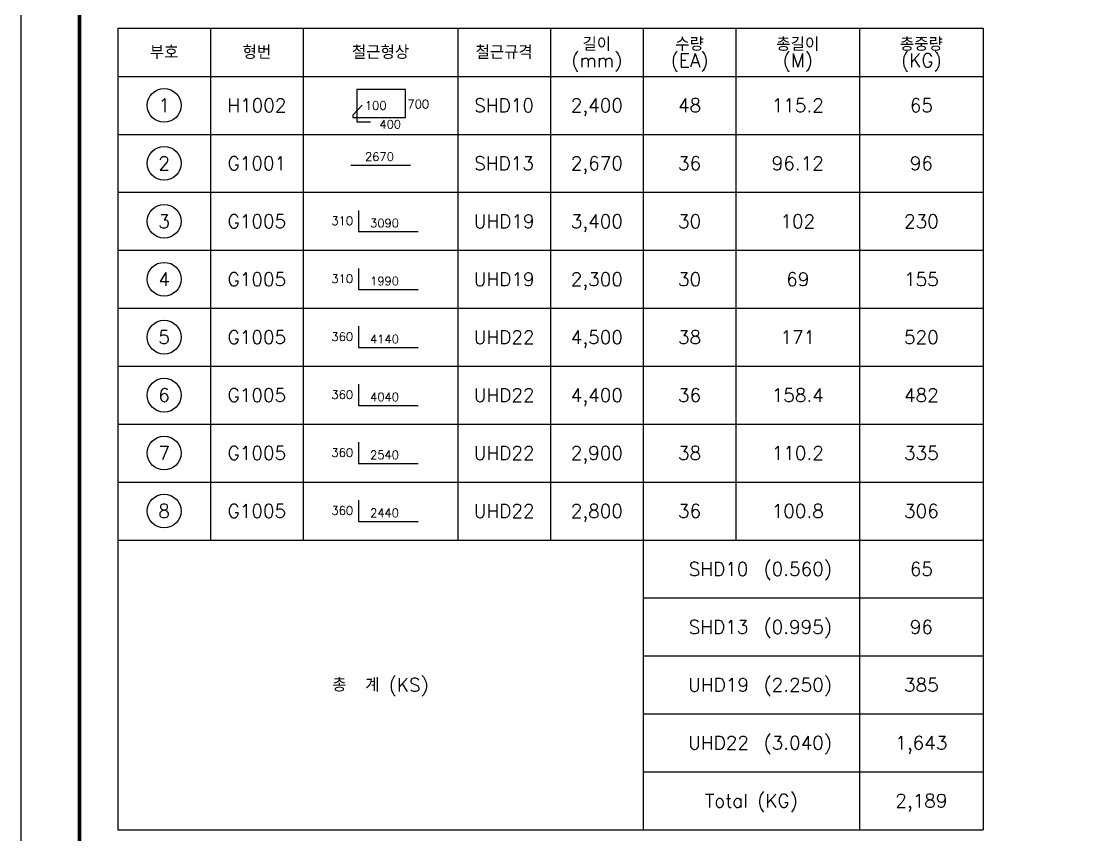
# Model space of a CAD drawing. Header units: millimetres. Extents: x 321717 to 696608, y -514806 to -16026.
# Drawn here: x 521864 to 532824, y -422486 to -414061 of the extents above; entities that cross this region are included whole.
import ezdxf
from ezdxf.enums import TextEntityAlignment as Align

# ---------------------------------------------------------------- set-up
doc = ezdxf.new("R2010")
doc.units = ezdxf.units.MM
doc.header["$LTSCALE"] = 65
doc.layers.add('FORM-L', color=7, linetype='Continuous')
doc.layers.add('XDIM', color=7, linetype='Continuous')
doc.layers.add('TEXT', color=3, linetype='Continuous', lineweight=9)
doc.styles.add('XRebar', font='Romans.shx', dxfattribs={"bigfont": 'whgtxt.shx'})
doc.styles.add('XRebar2', font='Romans.shx')

# ---------------------------------------------------------------- blocks, each defined once
blk = doc.blocks.new('zsdfhetshts')
blk.add_lwpolyline([(0, 0), (15120, 0), (15120, 21384), (0, 21384)], close=True)
at = {"layer": 'FORM-L', "const_width": 32.6}
blk.add_lwpolyline([(504, 504), (14616, 504), (14616, 19296), (504, 19296)], close=True, dxfattribs=at)
blk = doc.blocks.new('dhs_sheet2e')
at = {"color": 7}
blk.add_lwpolyline([(84000, 0), (84000, 59329.4), (0, 59329.4), (0, 0)], close=True, dxfattribs=at)
blk = doc.blocks.new('zdfgarse')
at = {"color": 255, "xscale": 0.25, "yscale": 0.25, "zscale": 0.25}
blk.add_blockref('dhs_sheet2e', (0, 0), dxfattribs=at)
blk = doc.blocks.new('DHS_H1002')
at = {"layer": 'XDIM', "color": 1, "linetype": 'Continuous', "ltscale": 8.89787e-312}
blk.add_lwpolyline([(-477, 3), (-720, -249), (-720, -312), (645, -312), (645, 414), (-609, 414), (-609, -426), (-258, -426)], dxfattribs=at)
at = {"layer": 'XDIM', "color": 3, "linetype": 'Continuous', "ltscale": 8.89787e-312, "style": 'XRebar2'}
blk.add_attdef('A', text='', height=219, dxfattribs=at).set_placement((-405, -177), align=Align.BOTTOM_LEFT)
for tag, height, p in [('D', 0.1, (0, 0)), ('E', 0.1, (0, 0)), ('F', 0.1, (0, 0)), ('C', 219, (696, 33))]:
    blk.add_attdef(tag, text='', height=height, dxfattribs=at).set_placement(p, align=Align.MIDDLE_LEFT)
blk.add_attdef('B', text='', height=219, dxfattribs=at).set_placement((-30, -381), align=Align.TOP_LEFT)
blk = doc.blocks.new('DHS_G1001')
at = {"layer": 'XDIM', "color": 1, "linetype": 'Continuous', "ltscale": 2.29892e-317}
blk.add_lwpolyline([(-768, -45), (780, -45)], dxfattribs=at)
at = {"layer": 'XDIM', "color": 3, "linetype": 'Continuous', "ltscale": 2.29892e-317, "style": 'XRebar2'}
blk.add_attdef('A', text='', height=219, dxfattribs=at).set_placement((-27, -3), align=Align.BOTTOM_CENTER)
blk = doc.blocks.new('DHS_G1005')
at = {"layer": 'XDIM', "color": 1, "linetype": 'Continuous', "ltscale": 2.29892e-317}
blk.add_lwpolyline([(-573, 282), (-573, -267), (975, -267)], dxfattribs=at)
at = {"layer": 'XDIM', "color": 3, "linetype": 'Continuous', "ltscale": 2.29892e-317, "style": 'XRebar2'}
blk.add_attdef('A', text='', height=219, dxfattribs=at).set_placement((-708, -162), align=Align.BOTTOM_RIGHT)
blk.add_attdef('B', text='', height=219, dxfattribs=at).set_placement((105, -222), align=Align.BOTTOM_CENTER)

msp = doc.modelspace()

# ---------------------------------------------------------------- linework, layer by layer
at = {"layer": 'XDIM', "color": 30, "linetype": 'Continuous', "ltscale": 7.5556e-312}
for p, q in [((522863.8, -414133.4), (531823.8, -414133.4)), ((522863.8, -414133.4), (522863.8, -422433.4)), ((523823.8, -414133.4), (523823.8, -419433.4)), ((524783.8, -414133.4), (524783.8, -419433.4)), ((526383.8, -414133.4), (526383.8, -419433.4)), ((527343.8, -414133.4), (527343.8, -419433.4)), ((528303.8, -414133.4), (528303.8, -422433.4)), ((529263.8, -414133.4), (529263.8, -419433.4)), ((530543.8, -414133.4), (530543.8, -422433.4)), ((531823.8, -414133.4), (531823.8, -422433.4)), ((522863.8, -414633.4), (531823.8, -414633.4)), ((522863.8, -415233.4), (531823.8, -415233.4)), ((522863.8, -415833.4), (531823.8, -415833.4)), ((522863.8, -416433.4), (531823.8, -416433.4)), ((522863.8, -417033.4), (531823.8, -417033.4)), ((522863.8, -417633.4), (531823.8, -417633.4)), ((522863.8, -418233.4), (531823.8, -418233.4)), ((522863.8, -418833.4), (531823.8, -418833.4)), ((522863.8, -419433.4), (531823.8, -419433.4)), ((528303.8, -420033.4), (531823.8, -420033.4)), ((528303.8, -420633.4), (531823.8, -420633.4)), ((528303.8, -421233.4), (531823.8, -421233.4)), ((528303.8, -421833.4), (531823.8, -421833.4)), ((522863.8, -422433.4), (531823.8, -422433.4))]:
    msp.add_line(p, q, dxfattribs=at)
at = {"layer": 'XDIM', "color": 50, "linetype": 'Continuous', "ltscale": 7.5556e-312}
for centre in [(523343.8, -414933.4), (523343.8, -415533.4), (523343.8, -416133.4), (523343.8, -416733.4), (523343.8, -417333.4), (523343.8, -417933.4), (523343.8, -418533.4), (523343.8, -419133.4)]:
    msp.add_circle(centre, 175, dxfattribs=at)
at = {"layer": 'XDIM', "color": 30, "linetype": 'Continuous', "ltscale": 7.5556e-312}
msp.add_solid([(522863.8, -414133.4), (522863.9, -414133.4), (522863.8, -414133.4)], dxfattribs=at)

# ---------------------------------------------------------------- block references
at = {"xscale": 1.199999996698919, "yscale": 1.199999996698919, "zscale": 1.199999996698919}
msp.add_blockref('zdfgarse', (496663.6, -427003.3), dxfattribs=at)
at = {"layer": 'TEXT', "color": 4, "xscale": 1.2, "yscale": 1.2, "zscale": 1.2}
msp.add_blockref('zsdfhetshts', (521863.6, -434865.3), dxfattribs=at)
at = {"layer": 'XDIM', "color": 50, "linetype": 'Continuous', "ltscale": 7.5556e-312, "xscale": 0.4, "yscale": 0.4, "zscale": 0.4}
for name, p, values in [('DHS_H1002', (525583.8, -414933.4), {'A': '100', 'B': '400', 'C': '700', 'D': '400', 'E': '700', 'F': '100'}), ('DHS_G1001', (525583.8, -415533.4), {'A': '2670'}), ('DHS_G1005', (525583.8, -416133.4), {'A': '310', 'B': '3090'}), ('DHS_G1005', (525583.8, -416733.4), {'A': '310', 'B': '1990'}), ('DHS_G1005', (525583.8, -417333.4), {'A': '360', 'B': '4140'}), ('DHS_G1005', (525583.8, -417933.4), {'A': '360', 'B': '4040'}), ('DHS_G1005', (525583.8, -418533.4), {'A': '360', 'B': '2540'}), ('DHS_G1005', (525583.8, -419133.4), {'A': '360', 'B': '2440'})]:
    msp.add_blockref(name, p, dxfattribs=at).add_auto_attribs(values)

# ---------------------------------------------------------------- texts
at = {"layer": 'XDIM', "color": 50, "linetype": 'Continuous', "ltscale": 7.5556e-312, "style": 'XRebar'}
for s, p in [('부호', (523343.8, -414383.4)), ('형번', (524303.8, -414383.4)), ('철근형상', (525583.8, -414383.4)), ('철근규격', (526863.8, -414383.4)), ('길이', (527823.8, -414299.4)), ('수량', (528783.8, -414299.4)), ('총길이', (529903.8, -414299.4)), ('총중량', (531183.8, -414299.4)), ('(mm)', (527823.8, -414467.4)), ('(EA)', (528783.8, -414467.4)), ('(M)', (529903.8, -414467.4)), ('(KG)', (531183.8, -414467.4)), ('1', (523343.8, -414933.4)), ('H1002', (524303.8, -414933.4)), ('SHD10', (526863.8, -414933.4)), ('2,400', (527823.8, -414933.4)), ('48', (528783.8, -414933.4)), ('115.2', (529903.8, -414933.4)), ('65', (531183.8, -414933.4)), ('2', (523343.8, -415533.4)), ('G1001', (524303.8, -415533.4)), ('SHD13', (526863.8, -415533.4)), ('2,670', (527823.8, -415533.4)), ('36', (528783.8, -415533.4)), ('96.12', (529903.8, -415533.4)), ('96', (531183.8, -415533.4)), ('3', (523343.8, -416133.4)), ('G1005', (524303.8, -416133.4)), ('UHD19', (526863.8, -416133.4)), ('3,400', (527823.8, -416133.4)), ('30', (528783.8, -416133.4)), ('102', (529903.8, -416133.4)), ('230', (531183.8, -416133.4)), ('4', (523343.8, -416733.4)), ('G1005', (524303.8, -416733.4)), ('UHD19', (526863.8, -416733.4)), ('2,300', (527823.8, -416733.4)), ('30', (528783.8, -416733.4)), ('69', (529903.8, -416733.4)), ('155', (531183.8, -416733.4)), ('5', (523343.8, -417333.4)), ('G1005', (524303.8, -417333.4)), ('UHD22', (526863.8, -417333.4)), ('4,500', (527823.8, -417333.4)), ('38', (528783.8, -417333.4)), ('171', (529903.8, -417333.4)), ('520', (531183.8, -417333.4)), ('6', (523343.8, -417933.4)), ('G1005', (524303.8, -417933.4)), ('UHD22', (526863.8, -417933.4)), ('4,400', (527823.8, -417933.4)), ('36', (528783.8, -417933.4)), ('158.4', (529903.8, -417933.4)), ('482', (531183.8, -417933.4)), ('7', (523343.8, -418533.4)), ('G1005', (524303.8, -418533.4)), ('UHD22', (526863.8, -418533.4)), ('2,900', (527823.8, -418533.4)), ('38', (528783.8, -418533.4)), ('110.2', (529903.8, -418533.4)), ('335', (531183.8, -418533.4)), ('8', (523343.8, -419133.4)), ('G1005', (524303.8, -419133.4)), ('UHD22', (526863.8, -419133.4)), ('2,800', (527823.8, -419133.4)), ('36', (528783.8, -419133.4)), ('100.8', (529903.8, -419133.4)), ('306', (531183.8, -419133.4)), ('SHD10', (529083.8, -419733.4)), ('(0.560)', (529903.8, -419733.4)), ('65', (531183.8, -419733.4)), ('(0.995)', (529903.8, -420333.4)), ('SHD13', (529083.8, -420333.4)), ('96', (531183.8, -420333.4)), ('총  계 (KS)', (525583.8, -420933.4)), ('UHD19', (529083.8, -420933.4)), ('(2.250)', (529903.8, -420933.4)), ('385', (531183.8, -420933.4)), ('(3.040)', (529903.8, -421533.4)), ('UHD22', (529083.8, -421533.4)), ('1,643', (531183.8, -421533.4)), ('Total (KG)', (529423.8, -422133.4)), ('2,189', (531183.8, -422133.4))]:
    msp.add_text(s, height=140, dxfattribs=at).set_placement(p, align=Align.MIDDLE_CENTER)

doc.saveas('drawing.dxf')
